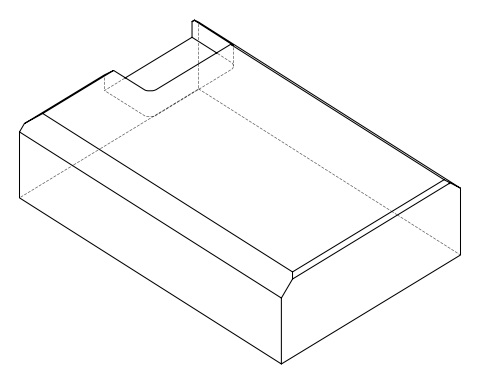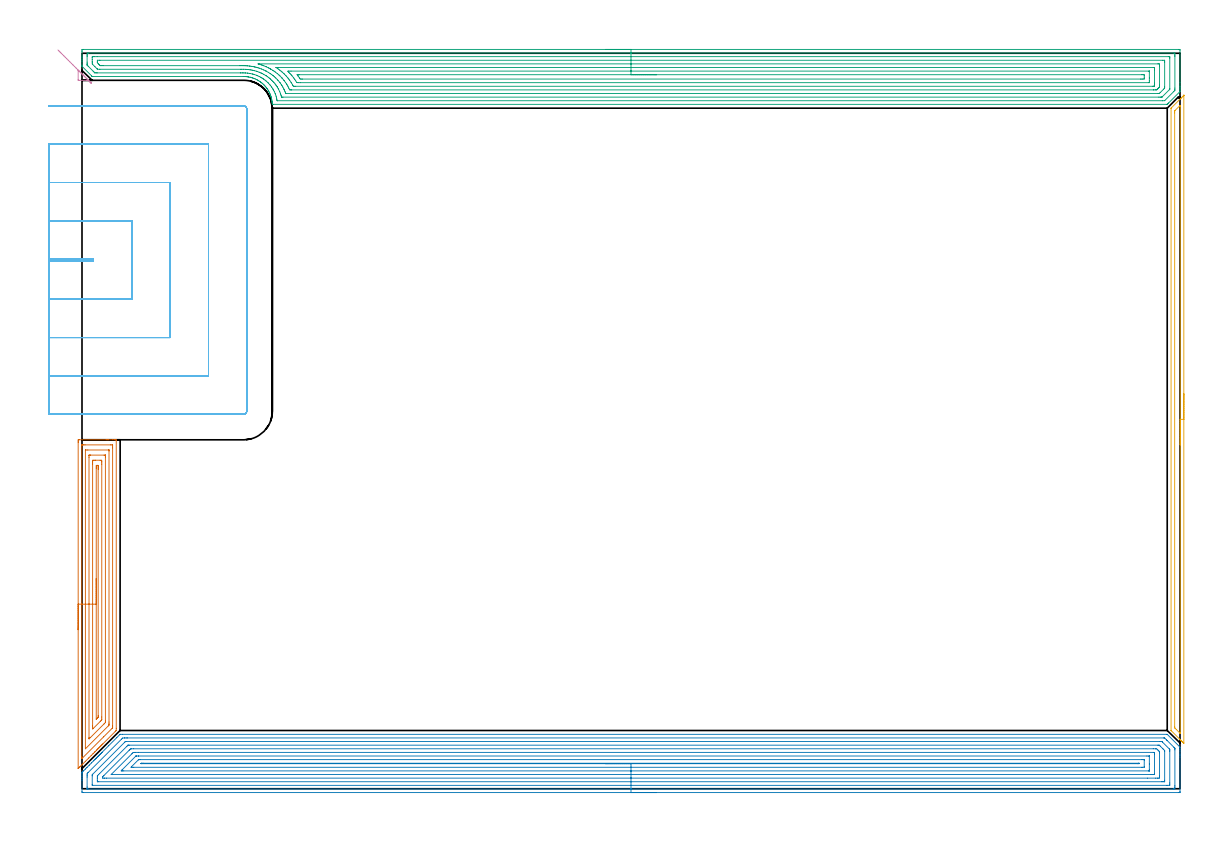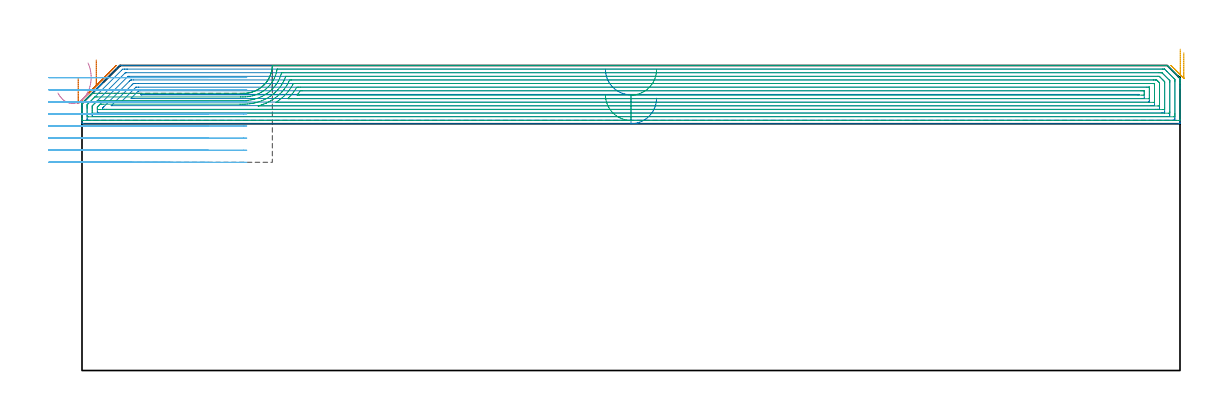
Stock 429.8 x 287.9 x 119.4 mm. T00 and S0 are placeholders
(PLAN: 6 operations, 1 tool changes, 87.4 min)
(1 AREA_MILL | FG_CHAMFER_SURFACE | UGT0205_001 | 6.04 min | 15681 mm3)
(2 AREA_MILL_1 | FG_CHAMFER_SURFACE_1 | UGT0205_001 | 30.75 min | 110011 mm3)
(3 AREA_MILL_2 | FG_CHAMFER_SURFACE_2 | UGT0205_001 | 25.48 min | 99141 mm3)
(4 AREA_MILL_3 | FG_CHAMFER_SURFACE_3 | UGT0205_001 | 0.19 min | 243 mm3)
(5 AREA_MILL_4 | FG_CHAMFER_SURFACE_4 | UGT0205_001 | 4.17 min | 3090 mm3)
(6 MILL_SLOT | SLOT_PARTIAL_RECTANGULAR | UGT0201_094 | Follow Part, ap 5, ae 75% | 20.74 min | 390228 mm3)
(TOOL UGT0205_001 | Chamfer Mill 20 x 3 x 45 deg. | D20 FL50 Z2)
(TOOL UGT0201_094 | End mill 20 mm | D20 FL38 Z4)
(OP 1 AREA_MILL)
G17 G21 G94 G90
T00 M6
G54
G17 G0 G90 X-1.5 Y62.25 S1061 M3
G43 Z129.4 H0
Z114.5
G94 G1 Y62.288 Z113.628 F250.
Y62.402 Z112.764
Y62.591 Z111.912
Y62.853 Z111.08
Y63.187 Z110.274
Y63.59 Z109.5
Y64.059 Z108.764
Y64.59 Z108.072
Y65.179 Z107.429
Y65.822 Z106.84
Y66.514 Z106.308
Y67.25 Z105.84
Y68.024 Z105.437
Y68.83 Z105.103
Y69.662 Z104.841
Y70.514 Z104.652
Y71.379 Z104.538
Y72.25 Z104.5
Y135.537
X-1.499 Y136.005 Z104.501
X-1.495 Y136.424 Z104.503
X-1.492 Y136.59 Z104.506
X-1.082 Y136.6 Z104.915
X9.466 Z115.461
X10.052 Z116.049
X10.345 Z116.342
X12.103 Z118.098
X12.69 Z118.689
X12.982 Z118.981
X13.122 Y136.599 Z119.121
X13.394 Y136.59 Z119.393
X13.4 Y136.451 Z119.4
Y23.653
X13.395 Y22.826 Z119.394
X13.393 Y22.799 Z119.393
X13.359 Y22.762 Z119.359
X12.982 Y22.382 Z118.981
X8.148 Y17.546 Z114.144
X8.013 Y17.412 Z114.01
X7.845 Y17.244 Z113.843
X7.708 Y17.106 Z113.704
X7.567 Y16.966 Z113.565
X7.412 Y16.811 Z113.41
X7.269 Y16.666 Z113.264
X7.121 Y16.52 Z113.119
X6.979 Y16.378 Z112.976
X6.829 Y16.227 Z112.824
X6.675 Y16.074 Z112.673
X6.545 Y15.944 Z112.543
X6.39 Y15.787 Z112.384
X6.229 Y15.628 Z112.227
X6.112 Y15.511 Z112.11
X5.95 Y15.347 Z111.945
X5.783 Y15.182 Z111.781
X5.071 Y14.47 Z111.069
X4.893 Y14.291 Z110.889
X4.318 Y13.718 Z110.318
X3.606 Y13.006 Z109.605
X2.662 Y12.062 Z108.661
X1.324 Y10.724 Z107.323
X0.287 Y9.686 Z106.286
X0.09 Y9.489 Z106.087
X-0.012 Y9.387 Z105.985
X-0.568 Y8.832 Z105.431
X-0.789 Y8.609 Z105.208
X-0.904 Y8.495 Z105.093
X-1.352 Y8.049 Z104.647
X-1.493 Y7.919 Z104.506
X-1.5 Y8.049 Z104.5
Y8.062
Y72.25
X-0.086 Z105.914
X-0.085 Y134.415 Z105.915
X-0.084 Y134.512 Z105.916
X-0.082 Y134.559 Z105.918
X-0.079 Y134.578 Z105.921
X-0.067 Y134.59 Z105.933
X0.306 Y134.597 Z106.306
X0.676 Y134.599 Z106.676
X1.182 Y134.6 Z107.182
X11.224 Y134.599 Z117.224
X11.734 Y134.596 Z117.734
X11.907 Y134.59 Z117.907
X11.979 Y134.565 Z117.979
X11.984 Y134.343 Z117.984
X11.985 Y134.222 Z117.985
X11.986 Y133.45 Z117.986
Y24.545
X11.984 Y24.159 Z117.984
X11.982 Y23.966 Z117.982
X11.979 Y23.871 Z117.979
X11.972 Y23.834 Z117.972
X11.95 Y23.809 Z117.95
X11.802 Y23.653 Z117.802
X8.471 Y20.321 Z114.471
X0.074 Y11.924 Z106.074
X0.001 Y11.854 Z106.001
X-0.069 Y11.789 Z105.931
X-0.077 Y11.782 Z105.923
X-0.08 Y11.821 Z105.92
X-0.084 Y11.941 Z105.916
X-0.085 Y12.062 Z105.915
X-0.086 Y12.56 Z105.914
Y72.25
X1.328 Z107.328
X1.329 Y132.439 Z107.329
X1.33 Y132.553 Z107.33
X1.332 Y132.581 Z107.332
X1.335 Y132.588 Z107.335
X1.344 Y132.591 Z107.344
X1.398 Y132.598 Z107.398
X1.555 Y132.599 Z107.555
X2.275 Y132.6 Z108.275
X10.345 Y132.599 Z116.345
X10.504 Y132.595 Z116.504
X10.549 Y132.591 Z116.549
X10.565 Y132.587 Z116.565
X10.567 Y132.575 Z116.567
X10.57 Y132.515 Z116.57
X10.571 Y132.439 Z116.571
Y132.209
Y26.099
X10.57 Y25.437 Z116.57
X10.569 Y25.21 Z116.569
X10.564 Y24.978 Z116.564
X10.553 Y24.864 Z116.553
X10.296 Y24.595 Z116.296
X1.329 Y15.628 Z107.329
X1.328 Y72.25 Z107.328
X2.743 Z108.743
Y129.764
X2.746 Y130.339 Z108.746
X2.75 Y130.534 Z108.75
X2.753 Y130.59 Z108.753
X2.798 Y130.593 Z108.798
X2.901 Y130.596 Z108.901
X3.313 Y130.6 Z109.313
X3.367 Z109.367
X8.642 Z114.642
X9.004 Y130.598 Z115.004
X9.095 Y130.595 Z115.095
X9.139 Y130.59 Z115.139
X9.151 Y130.586 Z115.151
X9.152 Y130.573 Z115.152
X9.155 Y130.483 Z115.155
X9.157 Y130.077 Z115.157
Y129.764
X9.156 Y26.643 Z115.156
X9.154 Y26.328 Z115.154
X9.15 Y26.04 Z115.15
X9.144 Y25.905 Z115.144
X8.637 Y25.386 Z114.637
X3.313 Y20.061 Z109.313
X2.881 Y19.633 Z108.881
X2.826 Y19.58 Z108.826
X2.754 Y19.514 Z108.754
X2.75 Y19.609 Z108.75
X2.746 Y19.771 Z108.746
X2.744 Y20.087 Z108.744
X2.743 Y72.25 Z108.743
X4.157 Z110.157
Y127.089
X4.158 Y127.98 Z110.158
X4.159 Y128.014 Z110.159
X4.192 Y128.59 Z110.192
X4.464 Y128.596 Z110.464
X5.071 Y128.599 Z111.071
X5.339 Y128.6 Z111.339
X7.099 Y128.598 Z113.099
X7.708 Y128.59 Z113.708
X7.741 Y127.98 Z113.741
X7.742 Y127.946 Z113.742
X7.743 Y127.089 Z113.743
Y28.076
X7.74 Y27.22 Z113.74
X7.739 Y27.189 Z113.739
X7.708 Y26.918 Z113.708
X7.419 Y26.622 Z113.419
X7.13 Y26.328 Z113.13
X4.454 Y23.653 Z110.454
X4.32 Y23.524 Z110.32
X4.192 Y23.402 Z110.192
X4.162 Y23.653 Z110.162
X4.16 Y23.686 Z110.16
X4.157 Y24.545 Z110.157
Y72.25
X5.571 Z111.571
Y125.305
X5.572 Y125.689 Z111.572
X5.575 Y126.197 Z111.575
X5.578 Y126.574 Z111.578
X5.95 Y126.59 Z111.95
X6.322 Y126.572 Z112.322
X6.325 Y126.197 Z112.325
X6.328 Y125.814 Z112.328
X6.329 Y125.305 Z112.329
Y124.921
X6.328 Y28.62 Z112.328
X6.324 Y28.112 Z112.324
X6.322 Y28.017 Z112.322
X6.316 Y27.976 Z112.316
X6.288 Y27.944 Z112.288
X6.203 Y27.855 Z112.203
X5.95 Y27.598 Z111.95
X5.763 Y27.41 Z111.763
X5.572 Y27.22 Z111.572
Y27.222
X5.571 Y72.25 Z111.571
Y73.122 Z111.609
Y73.987 Z111.723
Y74.838 Z111.912
Y75.67 Z112.174
Y76.476 Z112.508
Y77.25 Z112.911
Y77.986 Z113.38
Y78.678 Z113.911
Y79.321 Z114.5
Y79.911 Z115.143
Y80.442 Z115.835
Y80.91 Z116.571
Y81.313 Z117.345
Y81.647 Z118.151
Y81.909 Z118.983
Y82.098 Z119.835
Y82.212 Z120.7
Y82.25 Z121.571
G0 Z129.4
M5
M2
(OP 2 AREA_MILL_1)
G17 G21 G94 G90
T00 M6
G54
G17 G0 G90 X224.9 Y-1.5 S1061 M3
G43 Z129.4 H0
Z106.6
G94 G1 X224.862 Z105.728 F250.
X224.748 Z104.864
X224.559 Z104.012
X224.297 Z103.18
X223.963 Z102.374
X223.56 Z101.6
X223.092 Z100.864
X222.56 Z100.172
X221.971 Z99.529
X221.328 Z98.94
X220.636 Z98.408
X219.9 Z97.94
X219.126 Z97.537
X218.32 Z97.203
X217.488 Z96.941
X216.637 Z96.752
X215.772 Z96.638
X214.9 Z96.6
X0.611
X0.194 Y-1.496 Z96.602
X0.01 Y-1.492 Z96.605
X0. Y-1.085 Z97.012
Y3.309 Z101.403
Y3.863 Z101.96
Y4.188 Z102.284
Y4.742 Z102.838
Y5.066 Z103.161
Y5.715 Z103.815
Y6.06 Z104.16
X0.008 Y6.385 Z104.484
X0.01 Y6.4 Z104.499
X0.165 Y6.563 Z104.663
X0.611 Y7.012 Z105.11
X1.303 Y7.703 Z105.803
X1.951 Y8.351 Z106.45
X2.843 Y9.244 Z107.343
X3.736 Y10.137 Z108.236
X4.524 Y10.925 Z109.023
X4.629 Y11.031 Z109.127
X4.962 Y11.362 Z109.462
X5.179 Y11.579 Z109.678
X5.403 Y11.804 Z109.902
X5.522 Y11.924 Z110.02
X5.696 Y12.097 Z110.195
X5.969 Y12.369 Z110.467
X6.134 Y12.536 Z110.631
X6.297 Y12.698 Z110.796
X6.415 Y12.816 Z110.914
X6.573 Y12.976 Z111.071
X6.73 Y13.131 Z111.228
X6.861 Y13.262 Z111.36
X7.013 Y13.415 Z111.511
X7.162 Y13.563 Z111.661
X7.308 Y13.709 Z111.807
X7.453 Y13.855 Z111.95
X7.595 Y13.996 Z112.094
X7.754 Y14.155 Z112.253
X7.892 Y14.294 Z112.39
X10.433 Y16.834 Z114.932
X13.606 Y20.006 Z118.106
X14.897 Y21.297 Z119.397
X14.901
X15.79 Y21.3 Z119.4
X424.724
X424.795 Y21.295 Z119.391
X424.861 Y21.24 Z119.337
X429.662 Y16.437 Z114.537
X429.79 Y16.301 Z114.395
X429.8 Y16.167 Z114.266
Y15.383 Z113.482
Y14.734 Z112.829
Y13.53 Z111.627
Y12.976 Z111.07
Y12.374 Z110.469
Y-1.085 Z97.012
X429.797 Y-1.365 Z96.732
X429.79 Y-1.492 Z96.605
X429.661 Y-1.499 Z96.599
X429.189 Y-1.5 Z96.6
X214.9
Y-0.086 Z98.014
X2.397 Y-0.085 Z98.015
X2.273
X2.04 Y-0.08 Z98.02
X2.016 Y-0.079 Z98.021
X2.01 Y-0.067 Z98.033
X2.004 Y-0.036 Z98.064
X2.002 Y-0.006 Z98.094
X2. Y0.184 Z98.284
Y0.672 Z98.772
Y4.578 Z102.678
X2.001 Y5.066 Z103.166
X2.002 Y5.455 Z103.555
X2.01 Y5.945 Z104.045
X2.198 Y6.141 Z104.241
X2.397 Y6.346 Z104.446
X15.482 Y19.431 Z117.531
X15.79 Y19.736 Z117.836
X15.93 Y19.868 Z117.968
X16.683 Y19.883 Z117.983
X16.807 Y19.884 Z117.984
X17.576 Y19.886 Z117.986
X17.699
X423.446 Y19.885 Z117.985
X423.639 Y19.884 Z117.984
X423.734 Y19.881 Z117.981
X423.754 Y19.879 Z117.979
X423.778 Y19.861 Z117.961
X423.832 Y19.816 Z117.916
X424.523 Y19.128 Z117.228
X424.724 Y18.926 Z117.026
X427.403 Y16.246 Z114.346
X427.715 Y15.924 Z114.024
X427.79 Y15.845 Z113.945
X427.794 Y15.742 Z113.842
X427.797 Y15.612 Z113.712
X427.8 Y15.222 Z113.322
Y1.161 Z99.261
X427.798 Y0.672 Z98.772
X427.793 Y0.288 Z98.388
X427.778 Y-0.079 Z98.021
X427.403 Y-0.084 Z98.016
X427.28 Y-0.085 Z98.015
X214.9 Y-0.086 Z98.014
Y1.328 Z99.428
X4.183 Y1.329 Z99.429
X4.107 Y1.33 Z99.43
X4.048 Y1.332 Z99.432
X4.016 Y1.335 Z99.435
X4.01 Y1.372 Z99.472
X4.004 Y1.551 Z99.651
X4. Y1.731 Z99.831
X4.001 Y5.066 Z103.166
X4.002 Y5.245 Z103.345
X4.01 Y5.426 Z103.526
X4.022 Y5.511 Z103.611
X4.063 Y5.556 Z103.656
X4.183 Y5.683 Z103.783
X16.749 Y18.249 Z116.349
X16.917 Y18.409 Z116.509
X16.978 Y18.464 Z116.564
X17.124 Y18.468 Z116.568
X17.35 Y18.471 Z116.571
X421.82
X422.046 Y18.47 Z116.57
X422.72 Y18.464 Z116.564
X422.939 Y18.262 Z116.362
X422.952 Y18.249 Z116.349
X425.617 Y15.583 Z113.683
X425.72 Y15.474 Z113.574
X425.77 Y15.419 Z113.519
X425.79 Y15.375 Z113.475
X425.793 Y15.273 Z113.373
X425.799 Y14.913 Z113.013
X425.8 Y14.734 Z112.834
Y2.25 Z100.35
X425.796 Y1.551 Z99.651
X425.792 Y1.379 Z99.479
X425.779 Y1.335 Z99.435
X425.73 Y1.333 Z99.433
X425.617 Y1.331 Z99.431
X424.951 Y1.329 Z99.429
X424.724 Y1.328 Z99.428
X214.9
Y2.743 Z100.843
X6.543
X6.132 Y2.745 Z100.845
X6.048 Y2.747 Z100.847
X6.015 Y2.749 Z100.849
X6.01 Y2.786 Z100.886
X6.006 Y2.884 Z100.984
X6. Y3.278 Z101.378
Y4.157 Z102.257
X6.007 Y5.028 Z103.128
X6.025 Y5.066 Z103.166
X6.437 Y5.484 Z103.584
X6.861 Y5.913 Z104.013
X17.576 Y16.627 Z114.727
X17.952 Y17. Z115.1
X17.989 Y17.033 Z115.133
X18.009 Y17.048 Z115.148
X18.038 Y17.05 Z115.15
X18.181 Y17.054 Z115.154
X18.469 Y17.057 Z115.157
X421.153
X421.472 Y17.056 Z115.156
X421.614 Y17.053 Z115.153
X421.681 Y17.05 Z115.15
X421.816 Y16.923 Z115.023
X422.046 Y16.704 Z114.804
X423.139 Y15.612 Z113.712
X423.332 Y15.417 Z113.517
X423.698 Y15.044 Z113.144
X423.79 Y14.947 Z113.047
X423.794 Y14.923 Z113.023
X423.797 Y14.87 Z112.97
X423.8 Y14.765 Z112.865
Y14.734 Z112.834
Y3.309 Z101.409
X423.796 Y2.885 Z100.985
X423.793 Y2.779 Z100.879
X423.791 Y2.757 Z100.857
X423.772 Y2.75 Z100.85
X423.705 Y2.747 Z100.847
X423.512 Y2.744 Z100.844
X422.939 Y2.743 Z100.843
X422.621
X214.9
Y4.157 Z102.257
X9.571
X8.677 Y4.158 Z102.258
X8.647 Y4.159 Z102.259
X8.01 Y4.188 Z102.288
X8.009 Y4.506 Z102.606
X8.01 Y4.584 Z102.684
X8.045 Y4.635 Z102.735
X8.116 Y4.71 Z102.81
X8.465 Y5.066 Z103.166
X8.555 Y5.157 Z103.257
X18.469 Y15.07 Z113.17
X18.745 Y15.341 Z113.441
X19.023 Y15.612 Z113.712
X19.333 Y15.64 Z113.74
X19.362 Y15.641 Z113.741
X20.223 Y15.643 Z113.743
X419.336
X420.23 Y15.642 Z113.742
X420.26 Y15.64 Z113.74
X420.677 Y15.612 Z113.712
X421.153 Y15.146 Z113.246
X421.563 Y14.734 Z112.834
X421.696 Y14.594 Z112.694
X421.79 Y14.493 Z112.593
X421.793 Y14.415 Z112.515
X421.799 Y14.098 Z112.198
Y5.066 Z103.166
X421.796 Y4.433 Z102.533
X421.79 Y4.188 Z102.288
X421.183 Y4.158 Z102.258
X421.153
X420.291 Y4.157 Z102.257
X417.082
X214.9
Y5.571 Z103.671
X11.705 Y5.572 Z103.672
X11.595 Y5.573 Z103.673
X11.474 Y5.576 Z103.676
X11.444 Y5.578 Z103.678
X11.448 Y5.588 Z103.688
X11.48 Y5.627 Z103.727
X11.521 Y5.672 Z103.772
X19.533 Y13.686 Z111.786
X19.704 Y13.855 Z111.955
X19.98 Y14.125 Z112.225
X20.074 Y14.214 Z112.314
X20.254 Y14.222 Z112.322
X20.769 Y14.227 Z112.327
X22.04 Y14.229 Z112.329
X419.367 Y14.228 Z112.328
X419.494 Y14.226 Z112.326
X419.594 Y14.222 Z112.322
X419.62 Y14.22 Z112.32
X419.641 Y14.204 Z112.304
X419.681 Y14.166 Z112.266
X419.756 Y14.086 Z112.186
X419.79 Y14.046 Z112.146
X419.793 Y13.996 Z112.096
X419.796 Y13.855 Z111.955
X419.8 Y13.429 Z111.529
X419.799 Y5.945 Z104.045
X419.797 Y5.732 Z103.832
X419.793 Y5.626 Z103.726
X419.79 Y5.579 Z103.679
X419.741 Y5.577 Z103.677
X419.367 Y5.573 Z103.673
X418.854 Y5.571 Z103.671
X418.474
X214.9
Y6.985 Z105.085
X16.336
X15.79 Y6.986 Z105.086
X15.624 Y6.987 Z105.087
X15.334 Y6.992 Z105.092
X15.459 Y7.15 Z105.25
X15.656 Y7.354 Z105.454
X15.79 Y7.493 Z105.593
X20.894 Y12.596 Z110.696
X20.997 Y12.697 Z110.797
X21.067 Y12.763 Z110.863
X21.108 Y12.799 Z110.899
X21.147 Y12.808 Z110.908
X21.315 Y12.81 Z110.91
X22.04 Y12.814 Z110.914
X22.204 Y12.815 Z110.915
X416.853 Y12.814 Z110.914
X417.581 Y12.81 Z110.91
X417.752 Y12.808 Z110.908
X417.792 Y12.802 Z110.902
X417.794 Y12.794 Z110.894
X417.798 Y12.762 Z110.862
X417.8 Y9.685 Z107.785
Y7.488 Z105.588
X417.799 Y7.273 Z105.373
X417.797 Y7.129 Z105.229
X417.792 Y7.015 Z105.115
X417.788 Y6.99 Z105.09
X417.785 Y6.989 Z105.089
X417.764 Y6.987 Z105.087
X417.581 Y6.986 Z105.086
X417.418 Y6.985 Z105.085
X214.9
Y8.4 Z106.5
X20.254
X19.545 Y8.401 Z106.501
X19.362 Y8.403 Z106.503
X19.194 Y8.407 Z106.507
X19.332 Y8.582 Z106.682
X19.345 Y8.598 Z106.698
X22.04 Y11.293 Z109.393
X22.138 Y11.38 Z109.48
X22.156 Y11.394 Z109.494
X22.174 Y11.396 Z109.496
X22.217 Y11.399 Z109.499
X22.394 Y11.4 Z109.5
X22.748
X414.903
X415.615 Y11.396 Z109.496
X415.796 Y11.393 Z109.493
X415.8 Y11.218 Z109.318
Y8.582 Z106.682
X415.796 Y8.407 Z106.507
X415.087 Y8.401 Z106.501
X414.903 Y8.4 Z106.5
X214.9
Y9.814 Z107.914
X23.467
X23.292 Y9.815 Z107.915
X23.204 Y9.816 Z107.916
X23.046 Y9.82 Z107.92
X23.104 Y9.896 Z107.996
X23.159 Y9.951 Z108.051
X23.208 Y9.979 Z108.079
X23.296 Y9.982 Z108.082
X23.467 Y9.985 Z108.085
X23.826 Y9.986 Z108.086
X24.185
X413.476
X413.651 Y9.984 Z108.084
X413.738 Y9.982 Z108.082
X413.788 Y9.979 Z108.079
X413.791 Y9.957 Z108.057
X413.794 Y9.9 Z108.
X413.791 Y9.843 Z107.943
X413.788 Y9.821 Z107.921
X413.738 Y9.818 Z107.918
X413.649 Y9.816 Z107.916
X413.292 Y9.814 Z107.914
X413.117
X214.9
X214.028 Z107.952
X213.164 Z108.066
X212.312 Z108.254
X211.48 Z108.517
X210.674 Z108.851
X209.9 Z109.253
X209.164 Z109.722
X208.472 Z110.253
X207.829 Z110.843
X207.24 Z111.486
X206.709 Z112.178
X206.24 Z112.914
X205.837 Z113.688
X205.503 Z114.494
X205.241 Z115.326
X205.052 Z116.177
X204.938 Z117.042
X204.9 Z117.914
G0 Z129.4
M5
M2
(OP 3 AREA_MILL_2)
G17 G21 G94 G90
T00 M6
G54
G17 G0 G90 X204.9 Y289.4 S1061 M3
G43 Z129.4 H0
Z107.9
G94 G1 X204.938 Z107.029 F250.
X205.052 Z106.164
X205.241 Z105.312
X205.503 Z104.48
X205.837 Z103.674
X206.24 Z102.9
X206.708 Z102.164
X207.24 Z101.472
X207.829 Z100.829
X208.472 Z100.24
X209.164 Z99.709
X209.9 Z99.24
X210.674 Z98.837
X211.48 Z98.503
X212.312 Z98.241
X213.164 Z98.052
X214.028 Z97.938
X214.9 Z97.9
X429.189
X429.542 Y289.396 Z97.903
X429.79 Y289.392 Z97.906
X429.8 Y289.14 Z98.158
Y276.43 Z110.864
Y274.983 Z112.314
Y274.655 Z112.641
Y273.999 Z113.3
Y273.534 Z113.765
X429.79 Y272.898 Z114.401
X429.774 Y272.879 Z114.419
X429.635 Y272.735 Z114.563
X425.341 Y268.44 Z118.859
X425.171 Y268.269 Z119.028
X424.896 Y267.995 Z119.303
X424.819 Y267.921 Z119.374
X424.795 Y267.905 Z119.39
X424.725 Y267.9 Z119.4
X74.719
X74.506 Y267.903 Z119.389
X74.483 Y268.186 Z119.108
X74.466 Y268.44 Z118.853
X74.464 Y268.475 Z118.819
X74.437 Y268.722 Z118.574
X74.433 Y268.751 Z118.544
X74.395 Y269.006 Z118.289
X74.347 Y269.328 Z117.97
X74.301 Y269.637 Z117.662
X74.106 Y270.52 Z116.778
X74.092 Y270.576 Z116.723
X74.058 Y270.709 Z116.589
X73.947 Y271.057 Z116.24
X73.931 Y271.104 Z116.193
X73.828 Y271.404 Z115.894
X73.772 Y271.548 Z115.749
X73.749 Y271.605 Z115.693
X73.697 Y271.742 Z115.558
X73.655 Y271.848 Z115.451
X73.592 Y271.991 Z115.307
X73.462 Y272.289 Z115.011
X73.401 Y272.415 Z114.885
X73.164 Y272.903 Z114.397
X73.01 Y273.173 Z114.127
X72.917 Y273.323 Z113.976
X72.737 Y273.618 Z113.682
X72.493 Y273.986 Z113.314
X72.446 Y274.056 Z113.243
X72.335 Y274.211 Z113.088
X72.269 Y274.302 Z112.997
X72.016 Y274.623 Z112.674
X71.743 Y274.949 Z112.35
X71.606 Y275.099 Z112.197
X71.375 Y275.355 Z111.944
X71.308 Y275.423 Z111.876
X71.14 Y275.592 Z111.707
X70.898 Y275.824 Z111.475
X70.481 Y276.191 Z111.109
X70.152 Y276.453 Z110.845
X70.042 Y276.537 Z110.762
X69.815 Y276.707 Z110.591
X69.571 Y276.874 Z110.425
X69.143 Y277.146 Z110.153
X68.692 Y277.411 Z109.887
X68.469 Y277.528 Z109.769
X68.352 Y277.591 Z109.707
X67.798 Y277.851 Z109.448
X67.353 Y278.035 Z109.264
X66.904 Y278.199 Z109.1
X66.684 Y278.267 Z109.029
X66.458 Y278.338 Z108.958
X66.01 Y278.464 Z108.832
X65.969 Y278.474 Z108.822
X65.891 Y278.489 Z108.806
X65.791 Y278.508 Z108.785
X65.25 Y278.616 Z108.682
X65.115 Y278.643 Z108.656
X64.898 Y278.674 Z108.621
X64.669 Y278.71 Z108.587
X64.436 Y278.734 Z108.563
X64.221 Y278.756 Z108.54
X63.774 Y278.783 Z108.511
X63.639 Y278.786 Z108.506
X63.53 Y278.79
X63.516
X63.352 Y278.794 Z108.501
X63.327 Z108.5
X63.203 Y278.796 Z108.502
X63.141 Z108.501
X4.183 Y278.8 Z108.5
X4.005 Y278.803 Z108.489
X3.918 Y278.88 Z108.417
X3.736 Y279.063 Z108.236
X3.705 Y279.094 Z108.205
X0.155 Y282.645 Z104.654
X0.005 Y282.792 Z104.5
X0.001 Y282.808 Z104.484
X0. Y282.972 Z104.321
Y283.301 Z103.999
Y284.748 Z102.548
Y285.308 Z101.988
Y285.636 Z101.661
Y286.196 Z101.098
Y286.804 Z100.491
Y288.58 Z98.717
X0.003 Y288.86 Z98.437
X0.008 Y289.391 Z97.906
X0.074 Y289.393 Z97.904
X0.611 Y289.4 Z97.9
X214.9
Y287.986 Z99.314
X427.403 Y287.985 Z99.315
X427.79 Y287.972 Z99.328
X427.797 Y287.58 Z99.72
X427.799 Y287.084 Z100.216
X427.8 Y286.689 Z100.611
X427.799 Y274.261 Z113.039
X427.796 Y273.767 Z113.533
X427.793 Y273.379 Z113.921
X427.744 Y273.306 Z113.994
X427.366 Y272.916 Z114.384
X423.831 Y269.382 Z117.918
X423.802 Y269.357 Z117.943
X423.766 Y269.328 Z117.972
X422.952 Y269.315 Z117.985
X422.939 Y269.314 Z117.986
X76.518 Y269.315 Z117.985
X76.505 Y269.316 Z117.984
X76.368 Y269.328 Z117.972
X76.334 Y269.498 Z117.802
X76.26 Y269.888 Z117.412
X76.192 Y270.216 Z117.084
X76.105 Y270.614 Z116.686
X75.973 Y271.104 Z116.196
X75.71 Y271.894 Z115.406
X75.673 Y271.991 Z115.309
X75.612 Y272.146 Z115.154
X75.279 Y272.879 Z114.421
X74.963 Y273.525 Z113.775
X74.821 Y273.767 Z113.533
X74.72 Y273.935 Z113.365
X74.248 Y274.655 Z112.645
X73.827 Y275.219 Z112.081
X73.56 Y275.543 Z111.757
X72.934 Y276.235 Z111.065
X72.739 Y276.43 Z110.87
X72.041 Y277.065 Z110.235
X71.728 Y277.318 Z109.982
X71.148 Y277.754 Z109.546
X70.877 Y277.937 Z109.363
X70.458 Y278.206 Z109.094
X70.255 Y278.329 Z108.971
X69.953 Y278.507 Z108.793
X69.362 Y278.807 Z108.493
X68.742 Y279.094 Z108.206
X68.469 Y279.208 Z108.092
X68.277 Y279.286 Z108.014
X67.577 Y279.528 Z107.772
X66.948 Y279.719 Z107.581
X66.684 Y279.79 Z107.51
X65.795 Y279.978 Z107.322
X65.774 Y279.982 Z107.318
X64.898 Y280.11 Z107.19
X64.753 Y280.126 Z107.174
X64.005 Y280.184 Z107.116
X63.792 Y280.194 Z107.106
X63.112 Y280.208 Z107.092
X62.882 Y280.21 Z107.09
X62.219 Y280.212 Z107.088
X61.988
X5.969 Y280.215 Z107.085
X5.733
X5.076 Y280.221 Z107.079
X5.037 Y280.224 Z107.076
X4.993 Y280.264 Z107.036
X4.903 Y280.35 Z106.95
X4.728 Y280.523 Z106.777
X4.38 Y280.869 Z106.431
X2.397 Y282.853 Z104.447
X2.063 Y283.197 Z104.103
X2.023 Y283.239 Z104.061
X2.01 Y283.297 Z104.003
X2.005 Y283.401 Z103.899
X2.002 Y283.533 Z103.767
X2. Y283.927 Z103.373
Y284.421 Z102.879
Y286.591 Z100.709
X2.001 Y287.084 Z100.216
X2.002 Y287.476 Z99.824
X2.01 Y287.972 Z99.328
X2.384 Y287.985 Z99.315
X2.397
X214.9 Y287.986 Z99.314
Y286.571 Z100.729
X425.24
X425.617 Y286.569 Z100.731
X425.742 Y286.567 Z100.733
X425.78 Y286.565 Z100.735
X425.79 Y286.499 Z100.801
X425.795 Y286.378 Z100.922
X425.798 Y286.196 Z101.104
X425.8 Y286.015 Z101.285
X425.799 Y274.12 Z113.18
X425.797 Y273.944 Z113.356
X425.794 Y273.856 Z113.444
X425.79 Y273.813 Z113.487
X425.757 Y273.767 Z113.533
X425.691 Y273.694 Z113.606
X425.617 Y273.617 Z113.683
X422.939 Y270.939 Z116.361
X422.788 Y270.795 Z116.505
X422.735 Y270.746 Z116.554
X422.679 Y270.736 Z116.564
X422.42 Y270.732 Z116.568
X422.046 Y270.73 Z116.57
X421.53 Y270.729 Z116.571
X78.668
X78.291 Y270.731 Z116.569
X78.166 Y270.733 Z116.567
X78.127 Y270.735 Z116.565
X78.107 Y270.784 Z116.516
X78.076 Y270.887 Z116.413
X78.014 Y271.104 Z116.196
X77.904 Y271.489 Z115.811
X77.729 Y271.991 Z115.309
X77.641 Y272.24 Z115.06
X77.398 Y272.85 Z114.45
X77.375 Y272.902 Z114.398
X76.956 Y273.767 Z113.533
X76.801 Y274.068 Z113.232
X76.505 Y274.577 Z112.723
X76.456 Y274.655 Z112.645
X76.369 Y274.791 Z112.509
X75.993 Y275.346 Z111.954
X75.85 Y275.543 Z111.757
X75.612 Y275.856 Z111.444
X75.131 Y276.43 Z110.87
X74.72 Y276.885 Z110.415
X74.297 Y277.318 Z109.982
X73.827 Y277.75 Z109.55
X73.582 Y277.966 Z109.334
X73.287 Y278.206 Z109.094
X72.934 Y278.479 Z108.821
X72.578 Y278.742 Z108.558
X72.062 Y279.094 Z108.206
X72.041 Y279.107 Z108.193
X72.003 Y279.132 Z108.168
X71.148 Y279.635 Z107.665
X70.479 Y279.982 Z107.318
X70.255 Y280.089 Z107.211
X70.054 Y280.182 Z107.118
X69.362 Y280.472 Z106.828
X68.578 Y280.762 Z106.538
X68.469 Y280.798 Z106.502
X68.246 Y280.869 Z106.431
X67.577 Y281.061 Z106.239
X67.311 Y281.133 Z106.167
X66.684 Y281.261 Z106.039
X66.193 Y281.357 Z105.943
X65.791 Y281.42 Z105.88
X65.142 Y281.514 Z105.786
X64.898 Y281.537 Z105.763
X64.169 Y281.595 Z105.705
X64.005 Y281.602 Z105.698
X63.248 Y281.622 Z105.678
X63.112 Y281.624 Z105.676
X62.351 Y281.626 Z105.674
X62.219
X6.991 Y281.629 Z105.671
X6.861
X6.091 Y281.635 Z105.665
X5.969 Y281.734 Z105.566
X5.943 Y281.757 Z105.543
X5.076 Y282.623 Z104.677
X4.183 Y283.517 Z103.783
X4.167 Y283.533 Z103.767
X4.01 Y283.705 Z103.595
X4.002 Y284.421 Z102.879
X4.001 Y284.602 Z102.698
X4. Y285.49 Z101.81
X4.001 Y286.196 Z101.104
X4.003 Y286.375 Z100.925
X4.01 Y286.553 Z100.747
X4.183 Y286.564 Z100.736
X4.701 Y286.569 Z100.731
X5.969 Y286.571 Z100.729
X214.9
Y285.157 Z102.143
X423.091
X423.715 Y285.152 Z102.148
X423.783 Y285.15 Z102.15
X423.79 Y285.063 Z102.237
X423.794 Y284.86 Z102.44
X423.8 Y284.452 Z102.848
X423.799 Y274.687 Z112.613
X423.798 Y274.655 Z112.645
X423.776 Y274.236 Z113.064
X423.571 Y274.026 Z113.274
X423.317 Y273.767 Z113.533
X422.046 Y272.495 Z114.805
X421.79 Y272.246 Z115.054
X421.697 Y272.158 Z115.142
X421.523 Y272.15 Z115.15
X421.153 Y272.145 Z115.155
X421. Y272.143 Z115.157
X79.924
X79.819 Y272.146 Z115.154
X79.768 Y272.15 Z115.15
X79.749 Y272.154 Z115.146
X79.737 Y272.179 Z115.121
X79.711 Y272.243 Z115.057
X79.645 Y272.421 Z114.879
X79.46 Y272.879 Z114.421
X79.184 Y273.533 Z113.767
X79.074 Y273.767 Z113.533
X78.976 Y273.974 Z113.326
X78.622 Y274.655 Z112.645
X78.291 Y275.21 Z112.09
X78.07 Y275.543 Z111.757
X77.62 Y276.21 Z111.09
X77.454 Y276.43 Z110.87
X77.398 Y276.503 Z110.797
X76.702 Y277.318 Z109.982
X76.505 Y277.537 Z109.763
X75.854 Y278.206 Z109.094
X75.612 Y278.431 Z108.869
X75.259 Y278.745 Z108.555
X74.85 Y279.094 Z108.206
X74.72 Y279.199 Z108.101
X74.255 Y279.556 Z107.744
X73.827 Y279.856 Z107.444
X73.637 Y279.982 Z107.318
X72.934 Y280.419 Z106.881
X72.157 Y280.869 Z106.431
X72.041 Y280.932 Z106.368
X71.909 Y281. Z106.3
X71.148 Y281.359 Z105.941
X70.275 Y281.738 Z105.562
X69.362 Y282.059 Z105.241
X68.915 Y282.202 Z105.098
X68.469 Y282.331 Z104.969
X68.126 Y282.426 Z104.874
X67.689 Y282.533 Z104.767
X67.577 Y282.557 Z104.743
X67.146 Y282.645 Z104.655
X66.684 Y282.732 Z104.568
X66.578 Y282.75 Z104.55
X65.791 Y282.865 Z104.435
X65.533 Y282.901 Z104.399
X64.898 Y282.96 Z104.34
X64.554 Y282.987 Z104.313
X64.005 Y283.016 Z104.284
X63.621 Y283.027 Z104.273
X63.112 Y283.035 Z104.265
X62.716 Y283.039 Z104.261
X62.219 Y283.04 Z104.26
X61.822
X8.247 Y283.043 Z104.257
X7.754 Y283.044 Z104.256
X7.351 Y283.046 Z104.254
X7.113 Y283.05 Z104.25
X6.861 Y283.291 Z104.009
X6.621 Y283.533 Z103.767
X6.381 Y283.78 Z103.52
X6.01 Y284.177 Z103.123
X6.001 Y284.389 Z102.911
Y284.421 Z102.879
X6.006 Y284.849 Z102.451
X6.01 Y285.063 Z102.237
X6.024 Y285.15 Z102.15
X6.125 Y285.153 Z102.147
X6.861 Y285.157 Z102.143
X7.014
X214.9
Y283.743 Z103.557
X421.153 Y283.742 Z103.558
X421.364 Y283.741 Z103.559
X421.778 Y283.736 Z103.564
X421.79 Y283.533 Z103.767
X421.799 Y282.891 Z104.409
X421.8 Y275.543 Z111.757
X421.798 Y274.901 Z112.399
X421.794 Y274.777 Z112.523
X421.79 Y274.718 Z112.582
X421.746 Y274.655 Z112.645
X421.453 Y274.356 Z112.944
X421.153 Y274.051 Z113.249
X421.01 Y273.909 Z113.391
X420.865 Y273.767 Z113.533
X420.662 Y273.572 Z113.728
X420.465 Y273.564 Z113.736
X420.26 Y273.561 Z113.739
X419.578 Y273.557 Z113.743
X419.367
X82.073 Y273.558 Z113.742
X81.862 Y273.56 Z113.74
X81.651 Y273.564 Z113.736
X81.27 Y273.575 Z113.725
X81.18 Y273.767 Z113.533
X80.97 Y274.217 Z113.083
X80.752 Y274.655 Z112.645
X80.535 Y275.087 Z112.213
X80.263 Y275.543 Z111.757
X80.077 Y275.849 Z111.451
X79.682 Y276.43 Z110.87
X79.184 Y277.134 Z110.166
X79.034 Y277.318 Z109.982
X78.291 Y278.199 Z109.101
X78.227 Y278.27 Z109.03
X77.421 Y279.094 Z108.206
X77.398 Y279.116 Z108.184
X77.136 Y279.354 Z107.946
X76.505 Y279.902 Z107.398
X76.407 Y279.982 Z107.318
X75.612 Y280.587 Z106.713
X75.218 Y280.869 Z106.431
X74.72 Y281.19 Z106.11
X73.875 Y281.709 Z105.591
X73.827 Y281.737 Z105.563
X73.79 Y281.757 Z105.543
X73.237 Y282.059 Z105.241
X72.934 Y282.211 Z105.089
X72.053 Y282.633 Z104.667
X72.041 Y282.638 Z104.662
X72.024 Y282.645 Z104.655
X71.148 Y283.003 Z104.297
X70.575 Y283.215 Z104.085
X70.255 Y283.324 Z103.976
X69.608 Y283.533 Z103.767
X69.013 Y283.711 Z103.589
X68.934 Y283.736 Z103.564
X68.984 Y283.739 Z103.561
X69.069 Y283.742 Z103.558
X69.151 Y283.743 Z103.557
X69.281
X214.9
Y282.329 Z104.971
X419.367 Y282.328 Z104.972
X419.687 Y282.327 Z104.973
X419.753 Y282.325 Z104.975
X419.781 Y282.322 Z104.978
X419.79 Y282.311 Z104.989
X419.796 Y282.218 Z105.082
X419.799 Y281.757 Z105.543
X419.8 Y281.327 Z105.973
X419.799 Y276.43 Z110.87
X419.798 Y276.002 Z111.298
X419.79 Y275.543 Z111.757
X419.776 Y275.136 Z112.164
X419.637 Y274.996 Z112.304
X419.614 Y274.978 Z112.322
X419.582 Y274.976 Z112.324
X419.511 Y274.973 Z112.327
X419.367 Y274.972 Z112.328
X419.049 Y274.971 Z112.329
X83.648 Y274.972 Z112.328
X83.328 Y274.973 Z112.327
X82.755 Y274.978 Z112.322
X82.724 Y274.98 Z112.32
X82.537 Y275.328 Z111.972
X82.421 Y275.543 Z111.757
X81.972 Y276.322 Z110.978
X81.903 Y276.43 Z110.87
X81.862 Y276.494 Z110.806
X81.289 Y277.318 Z109.982
X80.97 Y277.767 Z109.533
X80.609 Y278.206 Z109.094
X80.077 Y278.835 Z108.465
X79.841 Y279.094 Z108.206
X79.184 Y279.772 Z107.528
X78.968 Y279.982 Z107.318
X78.291 Y280.585 Z106.715
X77.96 Y280.869 Z106.431
X77.398 Y281.304 Z105.996
X76.789 Y281.757 Z105.543
X76.505 Y281.953 Z105.347
X75.933 Y282.326 Z104.974
X75.932 Y282.327 Z104.973
X76.823 Y282.329 Z104.971
X214.9
Y280.915 Z106.385
X417.627 Y280.914 Z106.386
X417.717 Y280.911 Z106.389
X417.774 Y280.908 Z106.392
X417.79 Y280.897 Z106.403
X417.792 Y280.869 Z106.431
X417.798 Y280.654 Z106.646
X417.8 Y278.206 Z109.094
Y277.101 Z110.199
X417.796 Y276.43 Z110.87
X417.794 Y276.404 Z110.896
X417.792 Y276.396 Z110.904
X417.762 Y276.392 Z110.908
X417.672 Y276.387 Z110.913
X417.626 Y276.386 Z110.914
X85.434 Y276.385 Z110.915
X84.584 Y276.388 Z110.912
X84.541 Y276.39 Z110.91
X84.086 Y276.43 Z110.87
X83.648 Y277.128 Z110.172
X83.52 Y277.318 Z109.982
X83.251 Y277.713 Z109.587
X82.902 Y278.206 Z109.094
X82.755 Y278.407 Z108.893
X82.188 Y279.094 Z108.206
X81.862 Y279.478 Z107.822
X81.404 Y279.982 Z107.318
X80.97 Y280.436 Z106.864
X80.549 Y280.869 Z106.431
X80.929 Y280.91 Z106.39
X80.97 Y280.911 Z106.389
X81.817 Y280.915 Z106.385
X214.9
Y279.5 Z107.8
X414.903
X415.389 Y279.498 Z107.802
X415.796 Y279.493 Z107.807
X415.8 Y279.094 Z108.206
Y278.206 Z109.094
X415.796 Y277.807 Z109.493
X415.31 Y277.802 Z109.498
X414.903 Y277.8 Z109.5
X414.419
X86.327
X85.84 Y277.802 Z109.498
X85.434 Y277.807 Z109.493
X85.145 Y278.206 Z109.094
X84.541 Y279.054 Z108.246
X84.51 Y279.094 Z108.206
X84.388 Y279.246 Z108.054
X84.2 Y279.495 Z107.805
X84.235 Y279.497 Z107.803
X84.337 Y279.499 Z107.801
X84.541 Y279.5 Z107.8
X85.025
X214.9
X215.772 Z107.838
X216.636 Z107.952
X217.488 Z108.14
X218.32 Z108.403
X219.126 Z108.737
X219.9 Z109.139
X220.636 Z109.608
X221.328 Z110.139
X221.971 Z110.729
X222.56 Z111.372
X223.092 Z112.064
X223.56 Z112.8
X223.963 Z113.573
X224.297 Z114.379
X224.559 Z115.211
X224.748 Z116.063
X224.862 Z116.928
X224.9 Z117.8
G0 Z129.4
M5
M2
(OP 4 AREA_MILL_3)
G17 G21 G94 G90
T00 M6
G54
G17 G0 G90 X-9.414 Y289.188 S1061 M3
G43 Z129.4 H0
Z108.618
G94 G1 X-9.027 Y288.801 Z107.938 F250.
X-8.599 Y288.375 Z107.309
X-8.134 Y287.911 Z106.734
X-7.635 Y287.414 Z106.219
X-7.107 Y286.887 Z105.768
X-6.553 Y286.334 Z105.383
X-5.977 Y285.76 Z105.068
X-5.383 Y285.168 Z104.824
X-4.777 Y284.564 Z104.655
X-4.163 Y283.951 Z104.561
X-3.546 Y283.335 Z104.544
X-2.929 Y282.72 Z104.602
X-2.319 Y282.112 Z104.735
X-1.719 Y281.514 Z104.944
X-1.134 Y280.93 Z105.225
X-0.569 Y280.367 Z105.578
X-0.028 Y279.827 Z105.998
X0.485 Y279.315 Z106.484
X2.236 Y277.564 Z108.236
X2.337 Y277.466 Z108.331
X2.433 Y277.371 Z108.425
X2.464 Y277.329 Z108.454
X2.453 Y277.307 Z108.445
X2.449 Y277.3 Z108.441
X1.842 Z107.838
X-1.113 Z104.886
X-1.249 Y277.302 Z104.749
X-1.492 Y277.307 Z104.506
X-1.497 Y277.44 Z104.502
X-1.499 Y277.564 Z104.501
Y281.036
X-1.497 Y281.201 Z104.503
X-1.493 Y281.293 Z104.507
X0.485 Y279.315 Z106.484
X0.98 Y278.821 Z107.005
X1.44 Y278.361 Z107.586
X1.863 Y277.938 Z108.221
X2.246 Y277.556 Z108.906
X2.584 Y277.218 Z109.635
X2.876 Y276.925 Z110.403
X3.12 Y276.682 Z111.205
X3.314 Y276.488 Z112.033
X3.456 Y276.347 Z112.882
X3.545 Y276.258 Z113.746
X3.58 Y276.223 Z114.617
X3.561 Y276.241 Z115.488
X3.489 Y276.313 Z116.355
X3.364 Y276.438 Z117.209
X3.186 Y276.616 Z118.045
X2.958 Y276.844 Z118.855
X2.68 Y277.121 Z119.634
X2.356 Y277.446 Z120.376
G0 Z129.4
M5
M2
(OP 5 AREA_MILL_4)
G17 G21 G94 G90
T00 M6
G54
G17 G0 G90 X431.3 Y154.6 S1061 M3
G43 Z129.4 H0
Z124.4
G94 G1 Y154.562 Z123.528 F250.
Y154.448 Z122.664
Y154.259 Z121.812
Y153.997 Z120.98
Y153.663 Z120.174
Y153.26 Z119.4
Y152.792 Z118.664
Y152.261 Z117.972
Y151.671 Z117.329
Y151.028 Z116.74
Y150.336 Z116.208
Y149.6 Z115.74
Y148.826 Z115.337
Y148.02 Z115.003
Y147.188 Z114.741
Y146.337 Z114.552
Y145.472 Z114.438
Y144.6 Z114.4
X431.299 Y17.917 Z114.401
X431.296 Y17.885
X431.289 Y17.811 Z114.403
X431.248 Y17.85 Z114.446
X431.147 Y17.952 Z114.551
X430.98 Y18.117 Z114.715
X430.82 Y18.279 Z114.877
X430.701 Y18.398 Z114.996
X430.544 Y18.554 Z115.151
X430.394 Y18.705 Z115.304
X430.255 Y18.844 Z115.442
X430.108 Y18.99 Z115.587
X429.967 Y19.132 Z115.73
X429.809 Y19.29 Z115.888
X429.672 Y19.426 Z116.024
X426.445 Y22.654 Z119.254
X426.324 Y22.779 Z119.373
X426.305 Y22.805 Z119.391
X426.3 Y22.857 Z119.4
Y266.343
X426.305 Y266.395 Z119.391
X426.323 Y266.422 Z119.373
X426.445 Y266.545 Z119.254
X429.672 Y269.774 Z116.024
X429.809 Y269.911 Z115.888
X429.967 Y270.069 Z115.73
X430.108 Y270.21 Z115.587
X430.255 Y270.357 Z115.442
X430.394 Y270.495 Z115.304
X430.544 Y270.647 Z115.151
X431.041 Y271.142 Z114.658
X431.257 Y271.358 Z114.442
X431.297 Y271.397 Z114.402
X431.298 Z114.4
X431.299 Z114.399
X431.3 Y144.6 Z114.4
X429.886 Z115.814
X429.885 Y21.965 Z115.815
X429.884 Y21.785 Z115.816
X429.881 Y21.696 Z115.819
X429.879 Y21.685 Z115.821
X429.875 Y21.686 Z115.825
X429.846 Y21.711 Z115.854
X429.585 Y21.965 Z116.115
X428.364 Y23.187 Z117.336
X427.806 Y23.749 Z117.894
X427.725 Y23.837 Z117.975
X427.721 Y23.916 Z117.979
X427.718 Y24.081 Z117.982
X427.715 Y24.413 Z117.985
Y264.559
X427.717 Y265.221 Z117.983
X427.72 Y265.336 Z117.98
X427.722 Y265.36 Z117.978
X427.741 Y265.383 Z117.959
X427.803 Y265.451 Z117.897
X429.585 Y267.235 Z116.115
X429.682 Y267.329 Z116.018
X429.855 Y267.494 Z115.845
X429.879 Y267.513 Z115.821
X429.881 Y267.467 Z115.819
X429.884 Y267.235 Z115.816
X429.885 Y267.032 Z115.815
X429.886 Y144.6 Z115.814
Y143.729 Z115.852
Y142.864 Z115.966
Y142.012 Z116.155
Y141.18 Z116.417
Y140.374 Z116.751
Y139.6 Z117.154
Y138.864 Z117.623
Y138.172 Z118.154
Y137.529 Z118.743
Y136.94 Z119.386
Y136.409 Z120.078
Y135.94 Z120.814
Y135.537 Z121.588
Y135.203 Z122.394
Y134.941 Z123.226
Y134.752 Z124.078
Y134.638 Z124.943
Y134.6 Z125.814
G0 Z129.4
M5
M2
(OP 6 MILL_SLOT)
G17 G21 G94 G90
T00 M6
G54
G17 G0 G90 X-13. Y206.6 S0 M3
G43 Z129.4 H0
Z114.662
G94 G1 X-10. F250.
X4.5 F500.
Y207.3
X-10.
X-13. F250.
Y191.6
X-10.
X19.5 F500.
Y222.3
X-10.
X-13. F250.
Y176.6
X-10.
X34.5 F500.
Y237.3
X-10.
X-13. F250.
Y161.6
X-10.
X49.5 F500.
Y252.3
X-10.
X-13. F250.
Y146.6
X-10.
X63.3 F500.
G3 X64.5 Y147.8 R1.2
G1 Y266.1
G3 X63.3 Y267.3 R1.2
G1 X-10.
X-13. F250.
G0 Y206.6 Z109.925
G1 X-10.
X4.5 F500.
Y207.3
X-10.
X-13. F250.
Y191.6
X-10.
X19.5 F500.
Y222.3
X-10.
X-13. F250.
Y176.6
X-10.
X34.5 F500.
Y237.3
X-10.
X-13. F250.
Y161.6
X-10.
X49.5 F500.
Y252.3
X-10.
X-13. F250.
Y146.6
X-10.
X63.3 F500.
G3 X64.5 Y147.8 R1.2
G1 Y266.1
G3 X63.3 Y267.3 R1.2
G1 X-10.
X-13. F250.
G0 Y206.6 Z105.187
G1 X-10.
X4.5 F500.
Y207.3
X-10.
X-13. F250.
Y191.6
X-10.
X19.5 F500.
Y222.3
X-10.
X-13. F250.
Y176.6
X-10.
X34.5 F500.
Y237.3
X-10.
X-13. F250.
Y161.6
X-10.
X49.5 F500.
Y252.3
X-10.
X-13. F250.
Y146.6
X-10.
X63.3 F500.
G3 X64.5 Y147.8 R1.2
G1 Y266.1
G3 X63.3 Y267.3 R1.2
G1 X-10.
X-13. F250.
G0 Y206.6 Z100.45
G1 X-10.
X4.5 F500.
Y207.3
X-10.
X-13. F250.
Y191.6
X-10.
X19.5 F500.
Y222.3
X-10.
X-13. F250.
Y176.6
X-10.
X34.5 F500.
Y237.3
X-10.
X-13. F250.
Y161.6
X-10.
X49.5 F500.
Y252.3
X-10.
X-13. F250.
Y146.6
X-10.
X63.3 F500.
G3 X64.5 Y147.8 R1.2
G1 Y266.1
G3 X63.3 Y267.3 R1.2
G1 X-10.
X-13. F250.
G0 Y206.6 Z95.712
G1 X-10.
X4.5 F500.
Y207.3
X-10.
X-13. F250.
Y191.6
X-10.
X19.5 F500.
Y222.3
X-10.
X-13. F250.
Y176.6
X-10.
X34.5 F500.
Y237.3
X-10.
X-13. F250.
Y161.6
X-10.
X49.5 F500.
Y252.3
X-10.
X-13. F250.
Y146.6
X-10.
X63.3 F500.
G3 X64.5 Y147.8 R1.2
G1 Y266.1
G3 X63.3 Y267.3 R1.2
G1 X-10.
X-13. F250.
G0 Y206.6 Z90.975
G1 X-10.
X4.5 F500.
Y207.3
X-10.
X-13. F250.
Y191.6
X-10.
X19.5 F500.
Y222.3
X-10.
X-13. F250.
Y176.6
X-10.
X34.5 F500.
Y237.3
X-10.
X-13. F250.
Y161.6
X-10.
X49.5 F500.
Y252.3
X-10.
X-13. F250.
Y146.6
X-10.
X63.3 F500.
G3 X64.5 Y147.8 R1.2
G1 Y266.1
G3 X63.3 Y267.3 R1.2
G1 X-10.
X-13. F250.
G0 Y206.6 Z86.237
G1 X-10.
X4.5 F500.
Y207.3
X-10.
X-13. F250.
Y191.6
X-10.
X19.5 F500.
Y222.3
X-10.
X-13. F250.
Y176.6
X-10.
X34.5 F500.
Y237.3
X-10.
X-13. F250.
Y161.6
X-10.
X49.5 F500.
Y252.3
X-10.
X-13. F250.
Y146.6
X-10.
X63.3 F500.
G3 X64.5 Y147.8 R1.2
G1 Y266.1
G3 X63.3 Y267.3 R1.2
G1 X-10.
X-13. F250.
G0 Y206.6 Z81.5
G1 X-10.
X4.5 F500.
Y207.3
X-10.
X-13. F250.
Y191.6
X-10.
X19.5 F500.
Y222.3
X-10.
X-13. F250.
Y176.6
X-10.
X34.5 F500.
Y237.3
X-10.
X-13. F250.
Y161.6
X-10.
X49.5 F500.
Y252.3
X-10.
X-13. F250.
Y146.6
X-10.
X63.3 F500.
G3 X64.5 Y147.8 R1.2
G1 Y266.1
G3 X63.3 Y267.3 R1.2
G1 X-10.
X-13. F250.
G0 Z129.4
M5
M2
